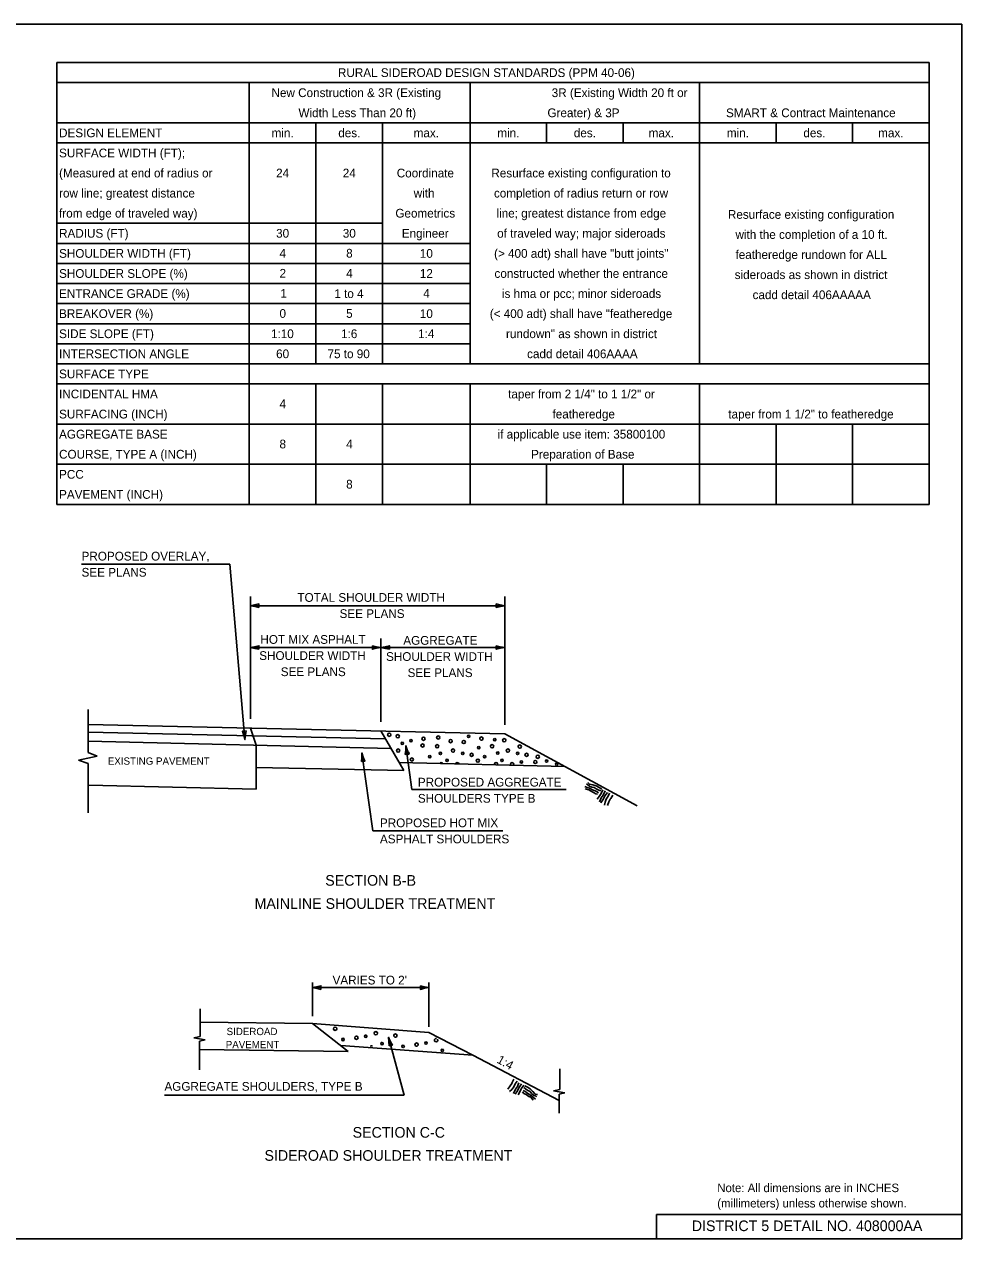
# Model space of a CAD drawing. Extents: x 2262056 to 2263343, y -3124108 to -3123708.
# Drawn here: x 2263034.3 to 2263343, y -3124107.6 to -3123707.6 of the extents above; entities that cross this region are included whole.
import ezdxf

# ---------------------------------------------------------------- set-up
doc = ezdxf.new("R2010")
doc.units = 0
for name, color, linetype in [('Default', 7, 'Continuous'), ('RD_Pr_Roadway_Dimensions', 7, 'Continuous'), ('RD_Pr_Roadway_Items', 7, 'Continuous'), ('RD_Pr_Roadway_Notes', 7, 'Continuous'), ('SH_General_Details', 7, 'Continuous')]:
    doc.layers.add(name, color=color, linetype=linetype)

msp = doc.modelspace()

# ---------------------------------------------------------------- linework, layer by layer
at = {"layer": 'Default'}
msp.add_lwpolyline([(2262713.02, -3124107.55), (2263343.02, -3124107.55), (2263343.02, -3123707.55), (2262713.02, -3123707.55)], close=True, dxfattribs=at)
at = {"layer": 'RD_Pr_Roadway_Dimensions'}
for p, q in [((2263108.73, -3123936.34), (2263108.73, -3123896.05)), ((2263108.73, -3123899.05), (2263192.5, -3123899.05)), ((2263192.5, -3123938.24), (2263192.5, -3123896.05)), ((2263151.7, -3123937.31), (2263151.7, -3123909.83)), ((2263108.73, -3123912.83), (2263151.7, -3123912.83)), ((2263151.7, -3123912.83), (2263192.5, -3123912.83)), ((2263129.13, -3124034.22), (2263129.13, -3124023.18)), ((2263167.49, -3124037.77), (2263167.49, -3124023.18)), ((2263167.51, -3124024.84), (2263129.13, -3124024.84))]:
    msp.add_line(p, q, dxfattribs=at)
for points in [[(2263111.53, -3123899.64), (2263111.53, -3123899.05), (2263111.53, -3123898.47), (2263110.13, -3123898.81), (2263108.73, -3123899.05), (2263110.22, -3123899.32)], [(2263189.7, -3123898.47), (2263189.7, -3123899.05), (2263189.7, -3123899.64), (2263191.1, -3123899.29), (2263192.5, -3123899.05), (2263191.01, -3123898.78)], [(2263111.53, -3123913.41), (2263111.53, -3123912.83), (2263111.53, -3123912.24), (2263110.13, -3123912.58), (2263108.73, -3123912.83), (2263110.22, -3123913.1)], [(2263148.9, -3123912.24), (2263148.9, -3123912.83), (2263148.9, -3123913.41), (2263150.3, -3123913.07), (2263151.7, -3123912.83), (2263150.21, -3123912.56)], [(2263154.5, -3123913.41), (2263154.5, -3123912.83), (2263154.5, -3123912.24), (2263153.1, -3123912.58), (2263151.7, -3123912.83), (2263153.19, -3123913.1)], [(2263189.7, -3123912.24), (2263189.7, -3123912.83), (2263189.7, -3123913.41), (2263191.1, -3123913.07), (2263192.5, -3123912.83), (2263191.01, -3123912.56)], [(2263131.93, -3124025.43), (2263131.93, -3124024.84), (2263131.93, -3124024.26), (2263130.53, -3124024.6), (2263129.13, -3124024.84), (2263130.62, -3124025.11)], [(2263164.71, -3124024.26), (2263164.71, -3124024.84), (2263164.71, -3124025.43), (2263166.11, -3124025.08), (2263167.51, -3124024.84), (2263166.02, -3124024.57)]]:
    msp.add_lwpolyline(points, close=True, dxfattribs=at)
at = {"layer": 'RD_Pr_Roadway_Items'}
for p, q in [((2263055.31, -3123938.13), (2263192.5, -3123941.24)), ((2263110.6, -3123945.02), (2263108.73, -3123939.34)), ((2263055.31, -3123940.7), (2263153.22, -3123942.92)), ((2263055.31, -3123943.66), (2263155.07, -3123946.11)), ((2263151.7, -3123940.31), (2263159.24, -3123953.28)), ((2263192.5, -3123941.24), (2263236.07, -3123964.95)), ((2263110.6, -3123945.02), (2263110.6, -3123959.5)), ((2263110.6, -3123945.02), (2263110.6, -3123952.32)), ((2263157.73, -3123950.68), (2263212.31, -3123952.02)), ((2263110.6, -3123952.32), (2263159.24, -3123953.28)), ((2263055.51, -3123958.14), (2263110.6, -3123959.5)), ((2263129.13, -3124036.63), (2263092.18, -3124036.18)), ((2263167.49, -3124039.65), (2263129.13, -3124036.63)), ((2263129.13, -3124036.63), (2263140.97, -3124045.84)), ((2263167.49, -3124039.65), (2263182.01, -3124047.05)), ((2263182.01, -3124047.05), (2263138.51, -3124043.92)), ((2263140.97, -3124045.84), (2263091.98, -3124045.25)), ((2263210.42, -3124062.03), (2263182.01, -3124047.05))]:
    msp.add_line(p, q, dxfattribs=at)
for points in [[(2263218.9, -3123958.57), (2263219.68, -3123958.88), (2263220.47, -3123959.2), (2263221.45, -3123959.7), (2263222.31, -3123960.06), (2263222.91, -3123960.37), (2263223.39, -3123960.72)], [(2263223.08, -3123961.13), (2263222.48, -3123961), (2263221.77, -3123960.54), (2263220.8, -3123960.03), (2263220.24, -3123959.65), (2263219.03, -3123959.4)], [(2263224.12, -3123960.05), (2263223.48, -3123959.81), (2263222.66, -3123959.39), (2263221.95, -3123958.92), (2263221.16, -3123958.79), (2263220.37, -3123958.48), (2263219.4, -3123957.78)], [(2263219.86, -3123957.26), (2263220.42, -3123957.84), (2263221.55, -3123958.04), (2263222.67, -3123958.44), (2263223.57, -3123958.91), (2263224.43, -3123959.45)], [(2263224.81, -3123959.65), (2263224.22, -3123960.96), (2263223.56, -3123961.85), (2263222.98, -3123962.79)], [(2263225.63, -3123960.08), (2263224.89, -3123961.5), (2263224.27, -3123962.32), (2263223.68, -3123963.63)], [(2263224.17, -3123963.98), (2263225.06, -3123962.63), (2263225.45, -3123961.7), (2263225.95, -3123961.1), (2263226.3, -3123960.62)], [(2263227.05, -3123960.82), (2263226.62, -3123961.83), (2263225.96, -3123962.73), (2263225.77, -3123963.1), (2263225.53, -3123963.74), (2263225.36, -3123964.79)], [(2263226.31, -3123964.81), (2263226.82, -3123963.65), (2263227.25, -3123962.82), (2263227.48, -3123962.56), (2263228.14, -3123961.48)], [(2263193.56, -3124058.26), (2263194.32, -3124057.24), (2263194.81, -3124056.46), (2263194.92, -3124056.13), (2263195.54, -3124055.02)], [(2263196.65, -3124055.63), (2263195.99, -3124056.51), (2263195.54, -3124057.52), (2263195.31, -3124057.88), (2263194.88, -3124058.4), (2263194.05, -3124059.07)], [(2263195.35, -3124059.7), (2263196.07, -3124058.26), (2263196.68, -3124057.45), (2263196.95, -3124056.72), (2263197.2, -3124056.18)], [(2263198, -3124056.49), (2263197.14, -3124057.84), (2263196.73, -3124058.79), (2263195.89, -3124059.95)], [(2263198.78, -3124056.99), (2263197.94, -3124058.15), (2263197.49, -3124059.17), (2263196.97, -3124060.14)], [(2263198.36, -3124059.22), (2263198.77, -3124059.68), (2263199.52, -3124060.07), (2263200.45, -3124060.66), (2263201.06, -3124060.95), (2263201.88, -3124061.87)], [(2263202.67, -3124061.57), (2263202, -3124061.05), (2263201.34, -3124060.52), (2263200.41, -3124059.93), (2263199.67, -3124059.36), (2263199.1, -3124059), (2263198.56, -3124058.75)], [(2263198.78, -3124057.79), (2263199.3, -3124058.22), (2263200.08, -3124058.72), (2263200.84, -3124059.1), (2263201.34, -3124059.72), (2263202.01, -3124060.25), (2263203.1, -3124060.74)], [(2263203.32, -3124060.08), (2263202.54, -3124059.89), (2263201.8, -3124059.01), (2263200.89, -3124058.23), (2263200.04, -3124057.69), (2263199.14, -3124057.22)]]:
    msp.add_lwpolyline(points, dxfattribs=at)
for centre, radius in [((2263154.46, -3123941.56), 0.531), ((2263157.28, -3123942.04), 0.531), ((2263165.74, -3123942.88), 0.531), ((2263170.61, -3123942.46), 0.531), ((2263174.69, -3123943.66), 0.531), ((2263179.02, -3123943.96), 0.531), ((2263184.84, -3123942.82), 0.531), ((2263192.34, -3123943.36), 0.531), ((2263157.4, -3123946.78), 0.531), ((2263165.44, -3123945.1), 0.531), ((2263170.25, -3123945.34), 0.531), ((2263175.47, -3123946.78), 0.531), ((2263181.61, -3123948.17), 0.531), ((2263188.33, -3123945.34), 0.531), ((2263193.55, -3123946.78), 0.531), ((2263197.44, -3123945.46), 0.531), ((2263199.68, -3123948.17), 0.531), ((2263161.91, -3123949.72), 0.531), ((2263183.64, -3123950.08), 0.531), ((2263202.58, -3123950.54), 0.531), ((2263203.38, -3123948.82), 0.531), ((2263136.65, -3124038.4), 0.554), ((2263150.04, -3124039.89), 0.554), ((2263143.65, -3124041.35), 0.554), ((2263156.48, -3124040.65), 0.554), ((2263163.48, -3124043.6), 0.554)]:
    msp.add_circle(centre, radius, dxfattribs=at)
for centre, radius, start, end in [((2263171.57, -3123951.24), 0.531, 23.5902, 153.5954), ((2263176.87, -3123951.24), 0.531, 8.8329, 168.3527), ((2263189.64, -3123951.24), 0.531, 334.2272, 202.9585), ((2263194.94, -3123951.24), 0.531, 317.4937, 219.6919), ((2263148.59, -3124044.54), 0.554, 47.2688, 130.3729), ((2263169.87, -3124042.15), 0.554, 74.5725, 29.6454)]:
    msp.add_arc(centre, radius, start, end, dxfattribs=at)
for centre, major_axis in [((2263158.74, -3123944.34), (0, 0.387)), ((2263161.62, -3123943.54), (0, 0.387)), ((2263180.58, -3123942.06), (0, 0.387)), ((2263189.22, -3123943.2), (0, 0.387)), ((2263160.59, -3123947.7), (0, 0.387)), ((2263171.34, -3123947.7), (0, 0.387)), ((2263178.66, -3123947.7), (0, 0.387)), ((2263183.94, -3123945.78), (0, 0.387)), ((2263190.18, -3123947.58), (0, 0.387)), ((2263196.73, -3123947.7), (0, 0.387)), ((2263167.81, -3123948.73), (0, 0.387)), ((2263173.51, -3123950.02), (0, 0.387)), ((2263185.88, -3123948.73), (0, 0.387)), ((2263191.58, -3123950.02), (0, 0.387)), ((2263197.99, -3123950.52), (0, 0.387)), ((2263206.27, -3123950.22), (0, 0.387)), ((2263209.63, -3123951.24), (0, 0.387)), ((2263139.2, -3124041.93), (0, 0.403)), ((2263146.72, -3124040.85), (0, 0.403)), ((2263152.09, -3124043.27), (0, 0.403)), ((2263159.03, -3124044.18), (0, 0.403)), ((2263166.55, -3124043.1), (0, 0.403)), ((2263171.92, -3124045.52), (0, 0.403))]:
    msp.add_ellipse(centre, major_axis=major_axis, ratio=0.998512, dxfattribs=at)
at = {"layer": 'RD_Pr_Roadway_Notes'}
for p, q in [((2263044.99, -3123720.17), (2263332.3, -3123720.17)), ((2263044.99, -3123865.71), (2263044.99, -3123720.17)), ((2263332.3, -3123865.71), (2263332.3, -3123720.17)), ((2263044.99, -3123726.78), (2263332.3, -3123726.78)), ((2263108.36, -3123865.71), (2263108.36, -3123726.78)), ((2263181.08, -3123819.4), (2263181.08, -3123726.78)), ((2263256.69, -3123819.4), (2263256.69, -3123726.78)), ((2263044.99, -3123740.01), (2263332.3, -3123740.01)), ((2263130.32, -3123819.4), (2263130.32, -3123740.01)), ((2263152.28, -3123819.4), (2263152.28, -3123740.01)), ((2263206.29, -3123746.63), (2263206.29, -3123740.01)), ((2263231.49, -3123746.63), (2263231.49, -3123740.01)), ((2263281.89, -3123746.63), (2263281.89, -3123740.01)), ((2263307.09, -3123746.63), (2263307.09, -3123740.01)), ((2263044.99, -3123746.63), (2263332.3, -3123746.63)), ((2263044.99, -3123773.09), (2263152.28, -3123773.09)), ((2263044.99, -3123779.71), (2263181.08, -3123779.71)), ((2263044.99, -3123786.32), (2263181.08, -3123786.32)), ((2263044.99, -3123792.94), (2263181.08, -3123792.94)), ((2263044.99, -3123799.55), (2263181.08, -3123799.55)), ((2263044.99, -3123806.17), (2263181.08, -3123806.17)), ((2263044.99, -3123812.79), (2263181.08, -3123812.79)), ((2263044.99, -3123819.4), (2263332.3, -3123819.4)), ((2263044.99, -3123826.02), (2263332.3, -3123826.02)), ((2263130.32, -3123865.71), (2263130.32, -3123826.02)), ((2263152.28, -3123865.71), (2263152.28, -3123826.02)), ((2263181.08, -3123865.71), (2263181.08, -3123826.02)), ((2263256.69, -3123865.71), (2263256.69, -3123826.02)), ((2263044.99, -3123839.25), (2263332.3, -3123839.25)), ((2263281.89, -3123865.71), (2263281.89, -3123839.25)), ((2263307.09, -3123865.71), (2263307.09, -3123839.25)), ((2263044.99, -3123852.48), (2263332.3, -3123852.48)), ((2263206.29, -3123865.71), (2263206.29, -3123852.48)), ((2263231.49, -3123865.71), (2263231.49, -3123852.48)), ((2263256.69, -3123852.48), (2263332.3, -3123852.48)), ((2263044.99, -3123865.71), (2263332.3, -3123865.71)), ((2263053.12, -3123885.39), (2263101.96, -3123885.39)), ((2263101.96, -3123885.39), (2263106.95, -3123943.13)), ((2263055.31, -3123933.25), (2263055.31, -3123947.39)), ((2263055.31, -3123947.39), (2263058.26, -3123948.65)), ((2263149.02, -3123973.25), (2263145.47, -3123947.53)), ((2263161.94, -3123959.64), (2263159.94, -3123945.16)), ((2263058.26, -3123948.65), (2263052.12, -3123949.88)), ((2263052.12, -3123949.88), (2263055.31, -3123950.99)), ((2263055.31, -3123950.99), (2263055.31, -3123967.3)), ((2263212.76, -3123959.64), (2263161.94, -3123959.64)), ((2263191.89, -3123973.25), (2263149.02, -3123973.25)), ((2263092.18, -3124031.79), (2263092.18, -3124040.98)), ((2263092.18, -3124040.98), (2263090.09, -3124041.4)), ((2263090.09, -3124041.4), (2263093.84, -3124042.02)), ((2263093.84, -3124042.02), (2263091.97, -3124042.44)), ((2263091.97, -3124042.44), (2263091.97, -3124051.94)), ((2263159.33, -3124060.3), (2263154.23, -3124041.21)), ((2263210.65, -3124051.57), (2263210.65, -3124058.45)), ((2263210.65, -3124058.45), (2263208.57, -3124058.86)), ((2263208.57, -3124058.86), (2263212.32, -3124059.49)), ((2263212.32, -3124059.49), (2263210.44, -3124059.91)), ((2263210.44, -3124059.91), (2263210.44, -3124066.16)), ((2263080.42, -3124060.3), (2263159.33, -3124060.3))]:
    msp.add_line(p, q, dxfattribs=at)
for points in [[(2263108.36, -3123819.4), (2263332.3, -3123819.4), (2263332.3, -3123826.02), (2263108.36, -3123826.02)], [(2263107.29, -3123940.29), (2263106.7, -3123940.34), (2263106.12, -3123940.39), (2263106.58, -3123941.76), (2263106.95, -3123943.13), (2263107.09, -3123941.62)], [(2263145.28, -3123950.39), (2263145.86, -3123950.31), (2263146.44, -3123950.23), (2263145.9, -3123948.89), (2263145.47, -3123947.53), (2263145.41, -3123949.05)], [(2263159.75, -3123948.01), (2263160.33, -3123947.93), (2263160.91, -3123947.85), (2263160.38, -3123946.51), (2263159.94, -3123945.16), (2263159.88, -3123946.67)], [(2263154.39, -3124044.07), (2263154.95, -3124043.92), (2263155.52, -3124043.76), (2263154.82, -3124042.5), (2263154.23, -3124041.21), (2263154.35, -3124042.72)]]:
    msp.add_lwpolyline(points, close=True, dxfattribs=at)
at = {"layer": 'SH_General_Details'}
for p, q in [((2263242.51, -3124099.54), (2263343.02, -3124099.54)), ((2263242.51, -3124107.55), (2263242.51, -3124099.54))]:
    msp.add_line(p, q, dxfattribs=at)

# ---------------------------------------------------------------- texts
at = {"layer": 'RD_Pr_Roadway_Dimensions'}
for s, p in [('TOTAL SHOULDER WIDTH', (2263124.22, -3123897.78)), ('SEE PLANS', (2263138.1, -3123903.1)), ('HOT MIX ASPHALT', (2263112.03, -3123911.61)), ('AGGREGATE', (2263159.09, -3123911.92)), ('SHOULDER WIDTH', (2263111.64, -3123916.93)), ('SHOULDER WIDTH', (2263153.41, -3123917.24)), ('SEE PLANS', (2263118.73, -3123922.25)), ('SEE PLANS', (2263160.5, -3123922.56)), ("VARIES TO 2'", (2263135.79, -3124023.81))]:
    msp.add_text(s, height=2.88, dxfattribs=at).set_placement(p)
msp.add_text('1:4', height=2.88, rotation=330.6968, dxfattribs=at).set_placement((2263189.66, -3124049.43))
at = {"layer": 'RD_Pr_Roadway_Notes'}
for s, height, p in [('RURAL SIDEROAD DESIGN STANDARDS (PPM 40-06)', 2.88, (2263137.57, -3123724.92)), ('New Construction & 3R (Existing', 2.88, (2263115.68, -3123731.53)), ('3R (Existing Width 20 ft or', 2.88, (2263207.98, -3123731.53)), ('Width Less Than 20 ft)', 2.88, (2263124.56, -3123738.15)), ('Greater) & 3P', 2.88, (2263206.57, -3123738.15)), ('SMART & Contract Maintenance', 2.88, (2263265.39, -3123738.15)), ('DESIGN ELEMENT', 2.88, (2263045.71, -3123744.76)), ('min.', 2.88, (2263115.71, -3123744.76)), ('des.', 2.88, (2263137.67, -3123744.76)), ('max.', 2.88, (2263162.5, -3123744.76)), ('min.', 2.88, (2263190.06, -3123744.76)), ('des.', 2.88, (2263215.26, -3123744.76)), ('max.', 2.88, (2263239.9, -3123744.76)), ('min.', 2.88, (2263265.67, -3123744.76)), ('des.', 2.88, (2263290.87, -3123744.76)), ('max.', 2.88, (2263315.51, -3123744.76)), ('SURFACE WIDTH (FT);', 2.88, (2263045.71, -3123751.38)), ('(Measured at end of radius or', 2.88, (2263045.71, -3123757.99)), ('24', 2.88, (2263117.2, -3123757.99)), ('24', 2.88, (2263139.16, -3123757.99)), ('Coordinate', 2.88, (2263156.93, -3123757.99)), ('Resurface existing configuration to', 2.88, (2263188.1, -3123757.99)), ('row line; greatest distance', 2.88, (2263045.71, -3123764.61)), ('with ', 2.88, (2263162.52, -3123764.61)), ('completion of radius return or row', 2.88, (2263188.95, -3123764.61)), ('from edge of traveled way)', 2.88, (2263045.71, -3123771.22)), ('Geometrics', 2.88, (2263156.48, -3123771.22)), ('line; greatest distance from edge', 2.88, (2263189.79, -3123771.22)), ('Resurface existing configuration', 2.88, (2263266.01, -3123771.62)), ('RADIUS (FT)', 2.88, (2263045.71, -3123777.84)), ('30', 2.88, (2263117.2, -3123777.84)), ('30', 2.88, (2263139.16, -3123777.84)), ('Engineer', 2.88, (2263158.6, -3123777.84)), ('of traveled way; major sideroads', 2.88, (2263190.01, -3123777.84)), ('with the completion of a 10 ft.', 2.88, (2263268.51, -3123778.23)), ('SHOULDER WIDTH (FT)', 2.88, (2263045.71, -3123784.46)), ('4', 2.88, (2263118.32, -3123784.4)), ('8', 2.88, (2263140.27, -3123784.4)), ('10', 2.88, (2263164.54, -3123784.46)), ('(> 400 adt) shall have "butt joints"', 2.88, (2263188.99, -3123784.46)), ('featheredge rundown for ALL', 2.88, (2263268.51, -3123784.85)), ('SHOULDER SLOPE (%)', 2.88, (2263045.71, -3123791.07)), ('2', 2.88, (2263118.33, -3123791.01)), ('4', 2.88, (2263140.28, -3123791.01)), ('12', 2.88, (2263164.55, -3123791.07)), ('constructed whether the entrance', 2.88, (2263189.12, -3123791.07)), ('sideroads as shown in district', 2.88, (2263268.24, -3123791.47)), ('ENTRANCE GRADE (%)', 2.88, (2263045.71, -3123797.69)), ('1', 2.88, (2263118.59, -3123797.63)), ('1 to 4', 2.88, (2263136.37, -3123797.69)), ('4', 2.88, (2263165.66, -3123797.63)), ('is hma or pcc; minor sideroads', 2.88, (2263191.58, -3123797.69)), ('cadd detail 406AAAAA', 2.88, (2263274.14, -3123798.08)), ('BREAKOVER (%)', 2.88, (2263045.71, -3123804.3)), ('0', 2.88, (2263118.32, -3123804.24)), ('5', 2.88, (2263140.26, -3123804.24)), ('10', 2.88, (2263164.54, -3123804.3)), ('(< 400 adt) shall have "featheredge', 2.88, (2263187.57, -3123804.3)), ('SIDE SLOPE (FT)', 2.88, (2263045.71, -3123810.92)), ('1:10', 2.88, (2263115.52, -3123810.92)), ('1:6', 2.88, (2263138.6, -3123810.92)), ('rundown" as shown in district', 2.88, (2263192.92, -3123810.92)), ('1:4', 2.88, (2263163.98, -3123810.92)), ('INTERSECTION ANGLE', 2.88, (2263045.71, -3123817.53)), ('60', 2.88, (2263117.2, -3123817.53)), ('75 to 90', 2.88, (2263134.13, -3123817.53)), ('cadd detail 406AAAA', 2.88, (2263199.87, -3123817.53)), ('SURFACE TYPE', 2.88, (2263045.71, -3123824.15)), ('INCIDENTAL HMA', 2.88, (2263045.71, -3123830.76)), ('taper from 2 1/4" to 1 1/2" or', 2.88, (2263193.62, -3123830.76)), ('4', 2.88, (2263118.32, -3123834.01)), ('SURFACING (INCH)', 2.88, (2263045.71, -3123837.38)), ('featheredge', 2.88, (2263208.24, -3123837.38)), ('taper from 1 1/2" to featheredge', 2.88, (2263266.14, -3123837.38)), ('AGGREGATE BASE', 2.88, (2263045.71, -3123844)), ('if applicable use item: 35800100', 2.88, (2263190.14, -3123844)), ('COURSE, TYPE A (INCH)', 2.88, (2263045.71, -3123850.61)), ('8', 2.88, (2263118.31, -3123847.24)), ('4', 2.88, (2263140.28, -3123847.24)), ('Preparation of Base', 2.88, (2263201.19, -3123850.61)), ('PCC', 2.88, (2263045.71, -3123857.23)), ('8', 2.88, (2263140.27, -3123860.47)), ('PAVEMENT (INCH)', 2.88, (2263045.71, -3123863.84)), ('PROPOSED OVERLAY,', 2.88, (2263053.12, -3123884.17)), ('SEE PLANS', 2.88, (2263053.12, -3123889.49)), ('EXISTING PAVEMENT', 2.4, (2263061.77, -3123951.43)), ('PROPOSED AGGREGATE', 2.88, (2263163.89, -3123958.62)), ('SHOULDERS TYPE B', 2.88, (2263163.89, -3123963.94)), ('PROPOSED HOT MIX ', 2.88, (2263151.4, -3123972.01)), ('ASPHALT SHOULDERS', 2.88, (2263151.4, -3123977.33)), ('SECTION B-B', 3.5, (2263133.38, -3123991.28)), ('MAINLINE SHOULDER TREATMENT', 3.5, (2263110.09, -3123998.91)), ('SIDEROAD', 2.4, (2263100.89, -3124040.49)), ('PAVEMENT', 2.4, (2263100.62, -3124044.81)), ('AGGREGATE SHOULDERS, TYPE B', 2.88, (2263080.42, -3124058.82)), ('SECTION C-C', 3.5, (2263142.4, -3124074.28)), ('SIDEROAD SHOULDER TREATMENT', 3.5, (2263113.37, -3124081.88)), ('Note: All dimensions are in INCHES', 2.808, (2263262.5, -3124092.21)), ('(millimeters) unless otherwise shown.', 2.808, (2263262.5, -3124097.26))]:
    msp.add_text(s, height=height, dxfattribs=at).set_placement(p)
at = {"layer": 'SH_General_Details'}
msp.add_text('DISTRICT 5 DETAIL NO. 408000AA', height=3.5, dxfattribs=at).set_placement((2263254.12, -3124105.05))

doc.saveas('drawing.dxf')
